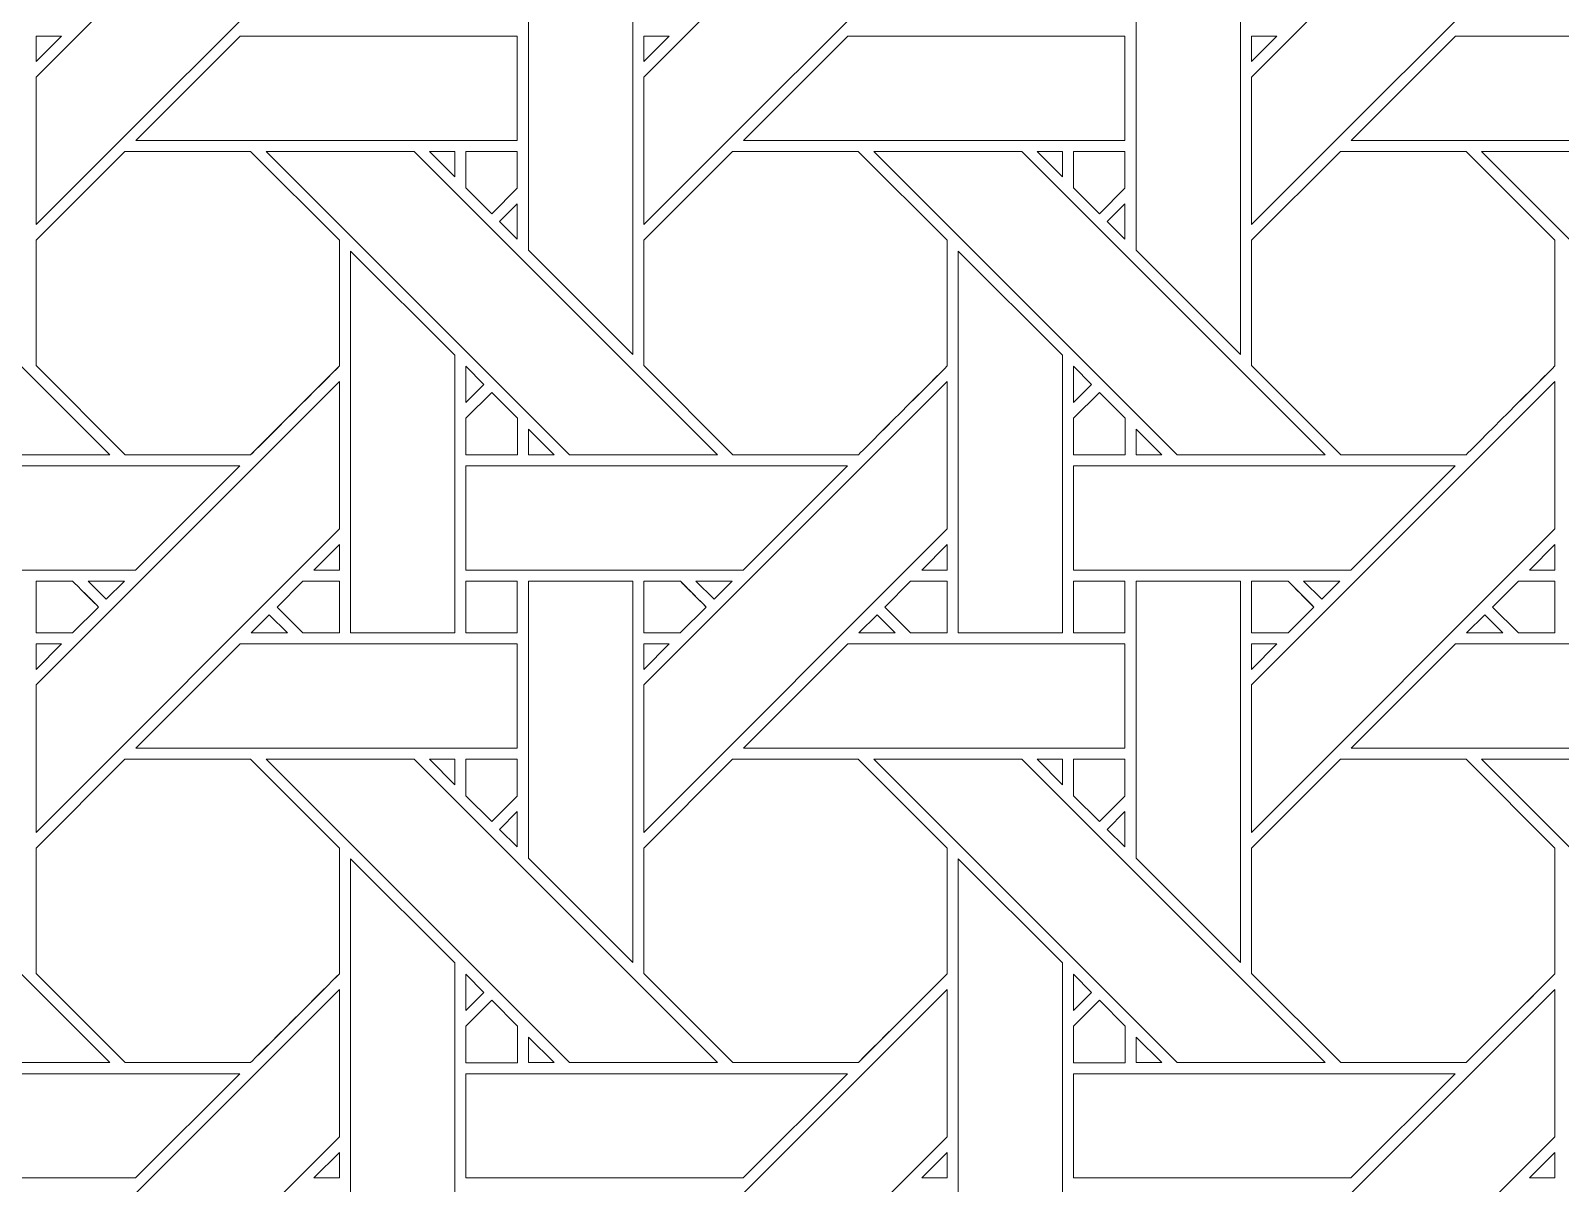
# Model space of a CAD drawing. Header units: inches. Extents: x 3.4 to 21.4, y 0.1 to 18.1.
# Drawn here: x 14.509 to 16.898, y 8.195 to 9.995 of the extents above; entities that cross this region are included whole.
import ezdxf

# ---------------------------------------------------------------- set-up
doc = ezdxf.new("R2010")
doc.units = ezdxf.units.IN
doc.header["$MEASUREMENT"] = 0
doc.layers.add('Design', color=7, linetype='Continuous', lineweight=0)

msp = doc.modelspace()

# ---------------------------------------------------------------- linework, layer by layer
at = {"layer": 'Design'}
for points, knots in [([(12.3829, 18.0948), (7.4123, 18.0948), (3.3829, 14.0653), (3.3829, 9.0948), (3.3829, 4.1242), (7.4123, 0.0948), (12.3829, 0.0948), (17.3534, 0.0948), (21.3829, 4.1242), (21.3829, 9.0948), (21.3829, 14.0653), (17.3534, 18.0948), (12.3829, 18.0948)], [0, 0, 0, 0, 1, 1, 1, 2, 2, 2, 3, 3, 3, 4, 4, 4, 4]), ([(12.3829, 17.2202), (7.8953, 17.2202), (4.2574, 13.5823), (4.2574, 9.0948), (4.2574, 4.6072), (7.8953, 0.9693), (12.3829, 0.9693), (16.8704, 0.9693), (20.5083, 4.6072), (20.5083, 9.0948), (20.5083, 13.5823), (16.8704, 17.2202), (12.3829, 17.2202)], [0, 0, 0, 0, 1, 1, 1, 2, 2, 2, 3, 3, 3, 4, 4, 4, 4]), ([(14.9915, 10.1654), (14.9915, 10.1654), (14.5179, 9.6917), (14.5179, 9.6917), (14.5179, 9.6917), (14.5179, 9.9218), (14.5179, 9.9218), (14.5179, 9.9218), (14.9915, 10.3954), (14.9915, 10.3954), (14.9915, 10.3954), (14.9915, 10.1654), (14.9915, 10.1654)], [0, 0, 0, 0, 1, 1, 1, 2, 2, 2, 3, 3, 3, 4, 4, 4, 4]), ([(15.4666, 9.6917), (15.4666, 9.6917), (15.4666, 9.9218), (15.4666, 9.9218), (15.4666, 9.9218), (15.9403, 10.3954), (15.9403, 10.3954), (15.9403, 10.3954), (15.9403, 10.1654), (15.9403, 10.1654), (15.9403, 10.1654), (15.4666, 9.6917), (15.4666, 9.6917)], [0, 0, 0, 0, 1, 1, 1, 2, 2, 2, 3, 3, 3, 4, 4, 4, 4]), ([(16.889, 10.1654), (16.889, 10.1654), (16.4153, 9.6917), (16.4153, 9.6917), (16.4153, 9.6917), (16.4153, 9.9218), (16.4153, 9.9218), (16.4153, 9.9218), (16.889, 10.3954), (16.889, 10.3954), (16.889, 10.3954), (16.889, 10.1654), (16.889, 10.1654)], [0, 0, 0, 0, 1, 1, 1, 2, 2, 2, 3, 3, 3, 4, 4, 4, 4]), ([(15.2865, 9.6517), (15.2865, 9.6517), (15.2865, 10.0839), (15.2865, 10.0839), (15.2865, 10.0839), (15.4494, 10.0839), (15.4494, 10.0839), (15.4494, 10.0839), (15.4494, 9.4888), (15.4494, 9.4888), (15.4494, 9.4888), (15.2865, 9.6517), (15.2865, 9.6517)], [0, 0, 0, 0, 1, 1, 1, 2, 2, 2, 3, 3, 3, 4, 4, 4, 4]), ([(16.2352, 9.6517), (16.2352, 9.6517), (16.2352, 10.0839), (16.2352, 10.0839), (16.2352, 10.0839), (16.3982, 10.0839), (16.3982, 10.0839), (16.3982, 10.0839), (16.3982, 9.4888), (16.3982, 9.4888), (16.3982, 9.4888), (16.2352, 9.6517), (16.2352, 9.6517)], [0, 0, 0, 0, 1, 1, 1, 2, 2, 2, 3, 3, 3, 4, 4, 4, 4]), ([(14.5577, 9.986), (14.5577, 9.986), (14.5179, 9.9462), (14.5179, 9.9462), (14.5179, 9.9462), (14.5179, 9.986), (14.5179, 9.986), (14.5179, 9.986), (14.5577, 9.986), (14.5577, 9.986)], [0, 0, 0, 0, 1, 1, 1, 2, 2, 2, 3, 3, 3, 3]), ([(15.269, 9.986), (15.269, 9.986), (15.269, 9.8232), (15.269, 9.8232), (15.269, 9.8232), (14.6737, 9.8232), (14.6737, 9.8232), (14.6737, 9.8232), (14.8365, 9.986), (14.8365, 9.986), (14.8365, 9.986), (15.269, 9.986), (15.269, 9.986)], [0, 0, 0, 0, 1, 1, 1, 2, 2, 2, 3, 3, 3, 4, 4, 4, 4]), ([(15.5064, 9.986), (15.5064, 9.986), (15.4666, 9.9462), (15.4666, 9.9462), (15.4666, 9.9462), (15.4666, 9.986), (15.4666, 9.986), (15.4666, 9.986), (15.5064, 9.986), (15.5064, 9.986)], [0, 0, 0, 0, 1, 1, 1, 2, 2, 2, 3, 3, 3, 3]), ([(16.2177, 9.986), (16.2177, 9.986), (16.2177, 9.8232), (16.2177, 9.8232), (16.2177, 9.8232), (15.6224, 9.8232), (15.6224, 9.8232), (15.6224, 9.8232), (15.7853, 9.986), (15.7853, 9.986), (15.7853, 9.986), (16.2177, 9.986), (16.2177, 9.986)], [0, 0, 0, 0, 1, 1, 1, 2, 2, 2, 3, 3, 3, 4, 4, 4, 4]), ([(16.4551, 9.986), (16.4551, 9.986), (16.4153, 9.9462), (16.4153, 9.9462), (16.4153, 9.9462), (16.4153, 9.986), (16.4153, 9.986), (16.4153, 9.986), (16.4551, 9.986), (16.4551, 9.986)], [0, 0, 0, 0, 1, 1, 1, 2, 2, 2, 3, 3, 3, 3]), ([(17.1664, 9.986), (17.1664, 9.986), (17.1664, 9.8232), (17.1664, 9.8232), (17.1664, 9.8232), (16.5711, 9.8232), (16.5711, 9.8232), (16.5711, 9.8232), (16.734, 9.986), (16.734, 9.986), (16.734, 9.986), (17.1664, 9.986), (17.1664, 9.986)], [0, 0, 0, 0, 1, 1, 1, 2, 2, 2, 3, 3, 3, 4, 4, 4, 4]), ([(14.6329, 9.3324), (14.6329, 9.3324), (14.4018, 9.3324), (14.4018, 9.3324), (14.4018, 9.3324), (13.9283, 9.8061), (13.9283, 9.8061), (13.9283, 9.8061), (14.1592, 9.8061), (14.1592, 9.8061), (14.1592, 9.8061), (14.6329, 9.3324), (14.6329, 9.3324)], [0, 0, 0, 0, 1, 1, 1, 2, 2, 2, 3, 3, 3, 4, 4, 4, 4]), ([(14.6566, 9.8061), (14.6566, 9.8061), (14.8528, 9.8061), (14.8528, 9.8061), (14.8528, 9.8061), (14.9915, 9.6673), (14.9915, 9.6673), (14.9915, 9.6673), (14.9915, 9.4711), (14.9915, 9.4711), (14.9737, 9.4532), (14.8618, 9.3414), (14.8528, 9.3324), (14.8528, 9.3324), (14.6571, 9.3324), (14.6571, 9.3324), (14.6571, 9.3324), (14.5179, 9.4717), (14.5179, 9.4717), (14.5179, 9.4717), (14.5179, 9.6673), (14.5179, 9.6673), (14.5179, 9.6673), (14.6566, 9.8061), (14.6566, 9.8061)], [0, 0, 0, 0, 1, 1, 1, 2, 2, 2, 3, 3, 3, 4, 4, 4, 5, 5, 5, 6, 6, 6, 7, 7, 7, 8, 8, 8, 8]), ([(14.9915, 9.6673), (14.9915, 9.6673), (14.9915, 9.4711), (14.9915, 9.4711), (14.9733, 9.4528), (14.8615, 9.3411), (14.8528, 9.3324), (14.8528, 9.3324), (14.6571, 9.3324), (14.6571, 9.3324), (14.6571, 9.3324), (14.5179, 9.4717), (14.5179, 9.4717), (14.5179, 9.4717), (14.5179, 9.6673), (14.5179, 9.6673), (14.5179, 9.6673), (14.6566, 9.8061), (14.6566, 9.8061), (14.6566, 9.8061), (14.8528, 9.8061), (14.8528, 9.8061), (14.8528, 9.8061), (14.9915, 9.6673), (14.9915, 9.6673)], [0, 0, 0, 0, 1, 1, 1, 2, 2, 2, 3, 3, 3, 4, 4, 4, 5, 5, 5, 6, 6, 6, 7, 7, 7, 8, 8, 8, 8]), ([(15.5816, 9.3324), (15.5816, 9.3324), (15.3506, 9.3324), (15.3506, 9.3324), (15.3506, 9.3324), (14.877, 9.8061), (14.877, 9.8061), (14.877, 9.8061), (15.1079, 9.8061), (15.1079, 9.8061), (15.1079, 9.8061), (15.5816, 9.3324), (15.5816, 9.3324)], [0, 0, 0, 0, 1, 1, 1, 2, 2, 2, 3, 3, 3, 4, 4, 4, 4]), ([(15.1321, 9.8061), (15.1321, 9.8061), (15.1715, 9.8061), (15.1715, 9.8061), (15.1715, 9.8061), (15.1715, 9.7662), (15.1715, 9.7662), (15.1715, 9.7662), (15.1321, 9.8061), (15.1321, 9.8061)], [0, 0, 0, 0, 1, 1, 1, 2, 2, 2, 3, 3, 3, 3]), ([(15.269, 9.8061), (15.269, 9.8061), (15.269, 9.7485), (15.269, 9.7485), (15.269, 9.7485), (15.2291, 9.7085), (15.2291, 9.7085), (15.2291, 9.7085), (15.1887, 9.7489), (15.1887, 9.7489), (15.1887, 9.7489), (15.1887, 9.8061), (15.1887, 9.8061), (15.1887, 9.8061), (15.269, 9.8061), (15.269, 9.8061)], [0, 0, 0, 0, 1, 1, 1, 2, 2, 2, 3, 3, 3, 4, 4, 4, 5, 5, 5, 5]), ([(15.2291, 9.7085), (15.2291, 9.7085), (15.1887, 9.7489), (15.1887, 9.7489), (15.1887, 9.7489), (15.1887, 9.8061), (15.1887, 9.8061), (15.1887, 9.8061), (15.269, 9.8061), (15.269, 9.8061), (15.269, 9.8061), (15.269, 9.7485), (15.269, 9.7485), (15.269, 9.7485), (15.2291, 9.7085), (15.2291, 9.7085)], [0, 0, 0, 0, 1, 1, 1, 2, 2, 2, 3, 3, 3, 4, 4, 4, 5, 5, 5, 5]), ([(15.6053, 9.8061), (15.6053, 9.8061), (15.8015, 9.8061), (15.8015, 9.8061), (15.8015, 9.8061), (15.9403, 9.6673), (15.9403, 9.6673), (15.9403, 9.6673), (15.9403, 9.4711), (15.9403, 9.4711), (15.9225, 9.4532), (15.8105, 9.3414), (15.8016, 9.3324), (15.8016, 9.3324), (15.6058, 9.3324), (15.6058, 9.3324), (15.6058, 9.3324), (15.4666, 9.4717), (15.4666, 9.4717), (15.4666, 9.4717), (15.4666, 9.6673), (15.4666, 9.6673), (15.4666, 9.6673), (15.6053, 9.8061), (15.6053, 9.8061)], [0, 0, 0, 0, 1, 1, 1, 2, 2, 2, 3, 3, 3, 4, 4, 4, 5, 5, 5, 6, 6, 6, 7, 7, 7, 8, 8, 8, 8]), ([(15.9403, 9.4711), (15.9227, 9.4534), (15.8107, 9.3416), (15.8016, 9.3324), (15.8016, 9.3324), (15.6058, 9.3324), (15.6058, 9.3324), (15.6058, 9.3324), (15.4666, 9.4717), (15.4666, 9.4717), (15.4666, 9.4717), (15.4666, 9.6673), (15.4666, 9.6673), (15.4666, 9.6673), (15.6053, 9.8061), (15.6053, 9.8061), (15.6053, 9.8061), (15.8015, 9.8061), (15.8015, 9.8061), (15.8015, 9.8061), (15.9403, 9.6673), (15.9403, 9.6673), (15.9403, 9.6673), (15.9403, 9.4711), (15.9403, 9.4711)], [0, 0, 0, 0, 1, 1, 1, 2, 2, 2, 3, 3, 3, 4, 4, 4, 5, 5, 5, 6, 6, 6, 7, 7, 7, 8, 8, 8, 8]), ([(16.5303, 9.3324), (16.5303, 9.3324), (16.2993, 9.3324), (16.2993, 9.3324), (16.2993, 9.3324), (15.8257, 9.8061), (15.8257, 9.8061), (15.8257, 9.8061), (16.0567, 9.8061), (16.0567, 9.8061), (16.0567, 9.8061), (16.5303, 9.3324), (16.5303, 9.3324)], [0, 0, 0, 0, 1, 1, 1, 2, 2, 2, 3, 3, 3, 4, 4, 4, 4]), ([(16.0808, 9.8061), (16.0808, 9.8061), (16.1202, 9.8061), (16.1202, 9.8061), (16.1202, 9.8061), (16.1202, 9.7662), (16.1202, 9.7662), (16.1202, 9.7662), (16.0808, 9.8061), (16.0808, 9.8061)], [0, 0, 0, 0, 1, 1, 1, 2, 2, 2, 3, 3, 3, 3]), ([(16.2177, 9.8061), (16.2177, 9.8061), (16.2177, 9.7485), (16.2177, 9.7485), (16.2177, 9.7485), (16.1778, 9.7085), (16.1778, 9.7085), (16.1778, 9.7085), (16.1375, 9.7489), (16.1375, 9.7489), (16.1375, 9.7489), (16.1375, 9.8061), (16.1375, 9.8061), (16.1375, 9.8061), (16.2177, 9.8061), (16.2177, 9.8061)], [0, 0, 0, 0, 1, 1, 1, 2, 2, 2, 3, 3, 3, 4, 4, 4, 5, 5, 5, 5]), ([(16.1778, 9.7085), (16.1778, 9.7085), (16.1375, 9.7489), (16.1375, 9.7489), (16.1375, 9.7489), (16.1375, 9.8061), (16.1375, 9.8061), (16.1375, 9.8061), (16.2177, 9.8061), (16.2177, 9.8061), (16.2177, 9.8061), (16.2177, 9.7485), (16.2177, 9.7485), (16.2177, 9.7485), (16.1778, 9.7085), (16.1778, 9.7085)], [0, 0, 0, 0, 1, 1, 1, 2, 2, 2, 3, 3, 3, 4, 4, 4, 5, 5, 5, 5]), ([(16.554, 9.8061), (16.554, 9.8061), (16.7502, 9.8061), (16.7502, 9.8061), (16.7502, 9.8061), (16.889, 9.6673), (16.889, 9.6673), (16.889, 9.6673), (16.889, 9.4711), (16.889, 9.4711), (16.8712, 9.4532), (16.7593, 9.3414), (16.7503, 9.3324), (16.7503, 9.3324), (16.5546, 9.3324), (16.5546, 9.3324), (16.5546, 9.3324), (16.4153, 9.4717), (16.4153, 9.4717), (16.4153, 9.4717), (16.4153, 9.6673), (16.4153, 9.6673), (16.4153, 9.6673), (16.554, 9.8061), (16.554, 9.8061)], [0, 0, 0, 0, 1, 1, 1, 2, 2, 2, 3, 3, 3, 4, 4, 4, 5, 5, 5, 6, 6, 6, 7, 7, 7, 8, 8, 8, 8]), ([(16.889, 9.4711), (16.8714, 9.4533), (16.7594, 9.3416), (16.7503, 9.3324), (16.7503, 9.3324), (16.5546, 9.3324), (16.5546, 9.3324), (16.5546, 9.3324), (16.4153, 9.4717), (16.4153, 9.4717), (16.4153, 9.4717), (16.4153, 9.6673), (16.4153, 9.6673), (16.4153, 9.6673), (16.554, 9.8061), (16.554, 9.8061), (16.554, 9.8061), (16.7502, 9.8061), (16.7502, 9.8061), (16.7502, 9.8061), (16.889, 9.6673), (16.889, 9.6673), (16.889, 9.6673), (16.889, 9.4711), (16.889, 9.4711)], [0, 0, 0, 0, 1, 1, 1, 2, 2, 2, 3, 3, 3, 4, 4, 4, 5, 5, 5, 6, 6, 6, 7, 7, 7, 8, 8, 8, 8]), ([(17.248, 9.3324), (17.248, 9.3324), (16.7745, 9.8061), (16.7745, 9.8061), (16.7745, 9.8061), (17.0054, 9.8061), (17.0054, 9.8061), (17.0054, 9.8061), (17.479, 9.3324), (17.479, 9.3324), (17.479, 9.3324), (17.248, 9.3324), (17.248, 9.3324)], [0, 0, 0, 0, 1, 1, 1, 2, 2, 2, 3, 3, 3, 4, 4, 4, 4]), ([(15.269, 9.7242), (15.269, 9.7242), (15.269, 9.6691), (15.269, 9.6691), (15.269, 9.6691), (15.2412, 9.6964), (15.2412, 9.6964), (15.2412, 9.6964), (15.269, 9.7242), (15.269, 9.7242)], [0, 0, 0, 0, 1, 1, 1, 2, 2, 2, 3, 3, 3, 3]), ([(16.2177, 9.7242), (16.2177, 9.7242), (16.2177, 9.6691), (16.2177, 9.6691), (16.2177, 9.6691), (16.1899, 9.6964), (16.1899, 9.6964), (16.1899, 9.6964), (16.2177, 9.7242), (16.2177, 9.7242)], [0, 0, 0, 0, 1, 1, 1, 2, 2, 2, 3, 3, 3, 3]), ([(15.0087, 9.0544), (15.0087, 9.0544), (15.0087, 9.6503), (15.0087, 9.6503), (15.0087, 9.6503), (15.1714, 9.4881), (15.1714, 9.4881), (15.1714, 9.4881), (15.1714, 9.0544), (15.1714, 9.0544), (15.1714, 9.0544), (15.0087, 9.0544), (15.0087, 9.0544)], [0, 0, 0, 0, 1, 1, 1, 2, 2, 2, 3, 3, 3, 4, 4, 4, 4]), ([(15.9574, 9.0544), (15.9574, 9.0544), (15.9574, 9.6503), (15.9574, 9.6503), (15.9574, 9.6503), (16.1201, 9.4881), (16.1201, 9.4881), (16.1201, 9.4881), (16.1201, 9.0544), (16.1201, 9.0544), (16.1201, 9.0544), (15.9574, 9.0544), (15.9574, 9.0544)], [0, 0, 0, 0, 1, 1, 1, 2, 2, 2, 3, 3, 3, 4, 4, 4, 4]), ([(15.1887, 9.4138), (15.1887, 9.4138), (15.1887, 9.4706), (15.1887, 9.4706), (15.1887, 9.4706), (15.2169, 9.442), (15.2169, 9.442), (15.2169, 9.442), (15.1887, 9.4138), (15.1887, 9.4138)], [0, 0, 0, 0, 1, 1, 1, 2, 2, 2, 3, 3, 3, 3]), ([(16.1374, 9.4138), (16.1374, 9.4138), (16.1374, 9.4706), (16.1374, 9.4706), (16.1374, 9.4706), (16.1656, 9.442), (16.1656, 9.442), (16.1656, 9.442), (16.1374, 9.4138), (16.1374, 9.4138)], [0, 0, 0, 0, 1, 1, 1, 2, 2, 2, 3, 3, 3, 3]), ([(14.9915, 9.2166), (14.9915, 9.2166), (14.5179, 8.743), (14.5179, 8.743), (14.5179, 8.743), (14.5179, 8.9731), (14.5179, 8.9731), (14.5179, 8.9731), (14.9915, 9.4467), (14.9915, 9.4467), (14.9915, 9.4467), (14.9915, 9.2166), (14.9915, 9.2166)], [0, 0, 0, 0, 1, 1, 1, 2, 2, 2, 3, 3, 3, 4, 4, 4, 4]), ([(15.4666, 8.9731), (15.4666, 8.9731), (15.9403, 9.4467), (15.9403, 9.4467), (15.9403, 9.4467), (15.9403, 9.2166), (15.9403, 9.2166), (15.9403, 9.2166), (15.4666, 8.743), (15.4666, 8.743), (15.4666, 8.743), (15.4666, 8.9731), (15.4666, 8.9731)], [0, 0, 0, 0, 1, 1, 1, 2, 2, 2, 3, 3, 3, 4, 4, 4, 4]), ([(16.4153, 8.9731), (16.4153, 8.9731), (16.889, 9.4467), (16.889, 9.4467), (16.889, 9.4467), (16.889, 9.2166), (16.889, 9.2166), (16.889, 9.2166), (16.4153, 8.743), (16.4153, 8.743), (16.4153, 8.743), (16.4153, 8.9731), (16.4153, 8.9731)], [0, 0, 0, 0, 1, 1, 1, 2, 2, 2, 3, 3, 3, 4, 4, 4, 4]), ([(15.1887, 9.3322), (15.1887, 9.3322), (15.1887, 9.3895), (15.1887, 9.3895), (15.1887, 9.3895), (15.2291, 9.4298), (15.2291, 9.4298), (15.2291, 9.4298), (15.2694, 9.3895), (15.2694, 9.3895), (15.2694, 9.3895), (15.2694, 9.3322), (15.2694, 9.3322), (15.2694, 9.3322), (15.1887, 9.3322), (15.1887, 9.3322)], [0, 0, 0, 0, 1, 1, 1, 2, 2, 2, 3, 3, 3, 4, 4, 4, 5, 5, 5, 5]), ([(15.2291, 9.4298), (15.2291, 9.4298), (15.2694, 9.3895), (15.2694, 9.3895), (15.2694, 9.3895), (15.2694, 9.3322), (15.2694, 9.3322), (15.2694, 9.3322), (15.1887, 9.3322), (15.1887, 9.3322), (15.1887, 9.3322), (15.1887, 9.3895), (15.1887, 9.3895), (15.1887, 9.3895), (15.2291, 9.4298), (15.2291, 9.4298)], [0, 0, 0, 0, 1, 1, 1, 2, 2, 2, 3, 3, 3, 4, 4, 4, 5, 5, 5, 5]), ([(16.1375, 9.3322), (16.1375, 9.3322), (16.1375, 9.3895), (16.1375, 9.3895), (16.1375, 9.3895), (16.1778, 9.4298), (16.1778, 9.4298), (16.1778, 9.4298), (16.2181, 9.3895), (16.2181, 9.3895), (16.2181, 9.3895), (16.2181, 9.3322), (16.2181, 9.3322), (16.2181, 9.3322), (16.1375, 9.3322), (16.1375, 9.3322)], [0, 0, 0, 0, 1, 1, 1, 2, 2, 2, 3, 3, 3, 4, 4, 4, 5, 5, 5, 5]), ([(16.1778, 9.4298), (16.1778, 9.4298), (16.2181, 9.3895), (16.2181, 9.3895), (16.2181, 9.3895), (16.2181, 9.3322), (16.2181, 9.3322), (16.2181, 9.3322), (16.1375, 9.3322), (16.1375, 9.3322), (16.1375, 9.3322), (16.1375, 9.3895), (16.1375, 9.3895), (16.1375, 9.3895), (16.1778, 9.4298), (16.1778, 9.4298)], [0, 0, 0, 0, 1, 1, 1, 2, 2, 2, 3, 3, 3, 4, 4, 4, 5, 5, 5, 5]), ([(15.2866, 9.3324), (15.2866, 9.3324), (15.2866, 9.3722), (15.2866, 9.3722), (15.2866, 9.3722), (15.3264, 9.3324), (15.3264, 9.3324), (15.3264, 9.3324), (15.2866, 9.3324), (15.2866, 9.3324)], [0, 0, 0, 0, 1, 1, 1, 2, 2, 2, 3, 3, 3, 3]), ([(16.2354, 9.3324), (16.2354, 9.3324), (16.2354, 9.3722), (16.2354, 9.3722), (16.2354, 9.3722), (16.2751, 9.3324), (16.2751, 9.3324), (16.2751, 9.3324), (16.2354, 9.3324), (16.2354, 9.3324)], [0, 0, 0, 0, 1, 1, 1, 2, 2, 2, 3, 3, 3, 3]), ([(14.8357, 9.3152), (14.8357, 9.3152), (14.673, 9.1525), (14.673, 9.1525), (14.673, 9.1525), (14.24, 9.1525), (14.24, 9.1525), (14.24, 9.1525), (14.24, 9.3152), (14.24, 9.3152), (14.24, 9.3152), (14.8357, 9.3152), (14.8357, 9.3152)], [0, 0, 0, 0, 1, 1, 1, 2, 2, 2, 3, 3, 3, 4, 4, 4, 4]), ([(15.1887, 9.1525), (15.1887, 9.1525), (15.1887, 9.3152), (15.1887, 9.3152), (15.1887, 9.3152), (15.7844, 9.3152), (15.7844, 9.3152), (15.7844, 9.3152), (15.6217, 9.1525), (15.6217, 9.1525), (15.6217, 9.1525), (15.1887, 9.1525), (15.1887, 9.1525)], [0, 0, 0, 0, 1, 1, 1, 2, 2, 2, 3, 3, 3, 4, 4, 4, 4]), ([(16.1375, 9.1525), (16.1375, 9.1525), (16.1375, 9.3152), (16.1375, 9.3152), (16.1375, 9.3152), (16.7332, 9.3152), (16.7332, 9.3152), (16.7332, 9.3152), (16.5704, 9.1525), (16.5704, 9.1525), (16.5704, 9.1525), (16.1375, 9.1525), (16.1375, 9.1525)], [0, 0, 0, 0, 1, 1, 1, 2, 2, 2, 3, 3, 3, 4, 4, 4, 4]), ([(14.9517, 9.1525), (14.9517, 9.1525), (14.9915, 9.1923), (14.9915, 9.1923), (14.9915, 9.1923), (14.9915, 9.1525), (14.9915, 9.1525), (14.9915, 9.1525), (14.9517, 9.1525), (14.9517, 9.1525)], [0, 0, 0, 0, 1, 1, 1, 2, 2, 2, 3, 3, 3, 3]), ([(15.9403, 9.1923), (15.9403, 9.1923), (15.9403, 9.1525), (15.9403, 9.1525), (15.9403, 9.1525), (15.9005, 9.1525), (15.9005, 9.1525), (15.9005, 9.1525), (15.9403, 9.1923), (15.9403, 9.1923)], [0, 0, 0, 0, 1, 1, 1, 2, 2, 2, 3, 3, 3, 3]), ([(16.889, 9.1923), (16.889, 9.1923), (16.889, 9.1525), (16.889, 9.1525), (16.889, 9.1525), (16.8492, 9.1525), (16.8492, 9.1525), (16.8492, 9.1525), (16.889, 9.1923), (16.889, 9.1923)], [0, 0, 0, 0, 1, 1, 1, 2, 2, 2, 3, 3, 3, 3]), ([(14.5749, 9.1352), (14.5801, 9.1301), (14.6108, 9.0993), (14.6153, 9.0948), (14.6153, 9.0948), (14.5748, 9.0544), (14.5748, 9.0544), (14.5748, 9.0544), (14.5179, 9.0544), (14.5179, 9.0544), (14.5179, 9.0544), (14.5179, 9.1352), (14.5179, 9.1352), (14.5179, 9.1352), (14.5749, 9.1352), (14.5749, 9.1352)], [0, 0, 0, 0, 1, 1, 1, 2, 2, 2, 3, 3, 3, 4, 4, 4, 5, 5, 5, 5]), ([(14.6153, 9.0948), (14.6153, 9.0948), (14.5748, 9.0544), (14.5748, 9.0544), (14.5748, 9.0544), (14.5179, 9.0544), (14.5179, 9.0544), (14.5179, 9.0544), (14.5179, 9.1352), (14.5179, 9.1352), (14.5179, 9.1352), (14.5749, 9.1352), (14.5749, 9.1352), (14.5803, 9.1298), (14.6111, 9.099), (14.6153, 9.0948)], [0, 0, 0, 0, 1, 1, 1, 2, 2, 2, 3, 3, 3, 4, 4, 4, 5, 5, 5, 5]), ([(14.5993, 9.1352), (14.5993, 9.1352), (14.6558, 9.1352), (14.6558, 9.1352), (14.6558, 9.1352), (14.6275, 9.107), (14.6275, 9.107), (14.6275, 9.107), (14.5993, 9.1352), (14.5993, 9.1352)], [0, 0, 0, 0, 1, 1, 1, 2, 2, 2, 3, 3, 3, 3]), ([(14.9344, 9.0544), (14.9344, 9.0544), (14.8941, 9.0948), (14.8941, 9.0948), (14.8941, 9.0948), (14.9345, 9.1352), (14.9345, 9.1352), (14.9345, 9.1352), (14.9915, 9.1352), (14.9915, 9.1352), (14.9915, 9.1352), (14.9915, 9.0544), (14.9915, 9.0544), (14.9915, 9.0544), (14.9344, 9.0544), (14.9344, 9.0544)], [0, 0, 0, 0, 1, 1, 1, 2, 2, 2, 3, 3, 3, 4, 4, 4, 5, 5, 5, 5]), ([(14.8941, 9.0948), (14.8941, 9.0948), (14.9345, 9.1352), (14.9345, 9.1352), (14.9345, 9.1352), (14.9915, 9.1352), (14.9915, 9.1352), (14.9915, 9.1352), (14.9915, 9.0544), (14.9915, 9.0544), (14.9915, 9.0544), (14.9344, 9.0544), (14.9344, 9.0544), (14.9344, 9.0544), (14.8941, 9.0948), (14.8941, 9.0948)], [0, 0, 0, 0, 1, 1, 1, 2, 2, 2, 3, 3, 3, 4, 4, 4, 5, 5, 5, 5]), ([(15.1887, 9.1352), (15.1887, 9.1352), (15.269, 9.1352), (15.269, 9.1352), (15.269, 9.1352), (15.269, 9.0544), (15.269, 9.0544), (15.269, 9.0544), (15.1887, 9.0544), (15.1887, 9.0544), (15.1887, 9.0544), (15.1887, 9.1352), (15.1887, 9.1352)], [0, 0, 0, 0, 1, 1, 1, 2, 2, 2, 3, 3, 3, 4, 4, 4, 4]), ([(15.1887, 9.0544), (15.1887, 9.0544), (15.1887, 9.1352), (15.1887, 9.1352), (15.1887, 9.1352), (15.269, 9.1352), (15.269, 9.1352), (15.269, 9.1352), (15.269, 9.0544), (15.269, 9.0544), (15.269, 9.0544), (15.1887, 9.0544), (15.1887, 9.0544)], [0, 0, 0, 0, 1, 1, 1, 2, 2, 2, 3, 3, 3, 4, 4, 4, 4]), ([(15.4494, 9.1352), (15.4494, 9.1352), (15.4494, 8.5401), (15.4494, 8.5401), (15.4494, 8.5401), (15.2865, 8.703), (15.2865, 8.703), (15.2865, 8.703), (15.2865, 9.1352), (15.2865, 9.1352), (15.2865, 9.1352), (15.4494, 9.1352), (15.4494, 9.1352)], [0, 0, 0, 0, 1, 1, 1, 2, 2, 2, 3, 3, 3, 4, 4, 4, 4]), ([(15.5237, 9.1352), (15.5288, 9.1301), (15.5596, 9.0993), (15.564, 9.0948), (15.564, 9.0948), (15.5236, 9.0544), (15.5236, 9.0544), (15.5236, 9.0544), (15.4666, 9.0544), (15.4666, 9.0544), (15.4666, 9.0544), (15.4666, 9.1352), (15.4666, 9.1352), (15.4666, 9.1352), (15.5237, 9.1352), (15.5237, 9.1352)], [0, 0, 0, 0, 1, 1, 1, 2, 2, 2, 3, 3, 3, 4, 4, 4, 5, 5, 5, 5]), ([(15.4666, 9.0544), (15.4666, 9.0544), (15.4666, 9.1352), (15.4666, 9.1352), (15.4666, 9.1352), (15.5237, 9.1352), (15.5237, 9.1352), (15.5294, 9.1295), (15.564, 9.0948), (15.564, 9.0948), (15.564, 9.0948), (15.5236, 9.0544), (15.5236, 9.0544), (15.5236, 9.0544), (15.4666, 9.0544), (15.4666, 9.0544)], [0, 0, 0, 0, 1, 1, 1, 2, 2, 2, 3, 3, 3, 4, 4, 4, 5, 5, 5, 5]), ([(15.548, 9.1352), (15.548, 9.1352), (15.6045, 9.1352), (15.6045, 9.1352), (15.6045, 9.1352), (15.5762, 9.107), (15.5762, 9.107), (15.5762, 9.107), (15.548, 9.1352), (15.548, 9.1352)], [0, 0, 0, 0, 1, 1, 1, 2, 2, 2, 3, 3, 3, 3]), ([(15.8832, 9.0544), (15.8832, 9.0544), (15.8428, 9.0948), (15.8428, 9.0948), (15.8428, 9.0948), (15.8832, 9.1352), (15.8832, 9.1352), (15.8832, 9.1352), (15.9403, 9.1352), (15.9403, 9.1352), (15.9403, 9.1352), (15.9403, 9.0544), (15.9403, 9.0544), (15.9403, 9.0544), (15.8832, 9.0544), (15.8832, 9.0544)], [0, 0, 0, 0, 1, 1, 1, 2, 2, 2, 3, 3, 3, 4, 4, 4, 5, 5, 5, 5]), ([(15.8428, 9.0948), (15.8428, 9.0948), (15.8832, 9.1352), (15.8832, 9.1352), (15.8832, 9.1352), (15.9403, 9.1352), (15.9403, 9.1352), (15.9403, 9.1352), (15.9403, 9.0544), (15.9403, 9.0544), (15.9403, 9.0544), (15.8832, 9.0544), (15.8832, 9.0544), (15.8832, 9.0544), (15.8428, 9.0948), (15.8428, 9.0948)], [0, 0, 0, 0, 1, 1, 1, 2, 2, 2, 3, 3, 3, 4, 4, 4, 5, 5, 5, 5]), ([(16.1375, 9.1352), (16.1375, 9.1352), (16.2177, 9.1352), (16.2177, 9.1352), (16.2177, 9.1352), (16.2177, 9.0544), (16.2177, 9.0544), (16.2177, 9.0544), (16.1375, 9.0544), (16.1375, 9.0544), (16.1375, 9.0544), (16.1375, 9.1352), (16.1375, 9.1352)], [0, 0, 0, 0, 1, 1, 1, 2, 2, 2, 3, 3, 3, 4, 4, 4, 4]), ([(16.1375, 9.0544), (16.1375, 9.0544), (16.1375, 9.1352), (16.1375, 9.1352), (16.1375, 9.1352), (16.2177, 9.1352), (16.2177, 9.1352), (16.2177, 9.1352), (16.2177, 9.0544), (16.2177, 9.0544), (16.2177, 9.0544), (16.1375, 9.0544), (16.1375, 9.0544)], [0, 0, 0, 0, 1, 1, 1, 2, 2, 2, 3, 3, 3, 4, 4, 4, 4]), ([(16.3982, 9.1352), (16.3982, 9.1352), (16.3982, 8.5401), (16.3982, 8.5401), (16.3982, 8.5401), (16.2352, 8.703), (16.2352, 8.703), (16.2352, 8.703), (16.2352, 9.1352), (16.2352, 9.1352), (16.2352, 9.1352), (16.3982, 9.1352), (16.3982, 9.1352)], [0, 0, 0, 0, 1, 1, 1, 2, 2, 2, 3, 3, 3, 4, 4, 4, 4]), ([(16.4724, 9.1352), (16.4775, 9.1301), (16.5083, 9.0993), (16.5127, 9.0948), (16.5127, 9.0948), (16.4723, 9.0544), (16.4723, 9.0544), (16.4723, 9.0544), (16.4153, 9.0544), (16.4153, 9.0544), (16.4153, 9.0544), (16.4153, 9.1352), (16.4153, 9.1352), (16.4153, 9.1352), (16.4724, 9.1352), (16.4724, 9.1352)], [0, 0, 0, 0, 1, 1, 1, 2, 2, 2, 3, 3, 3, 4, 4, 4, 5, 5, 5, 5]), ([(16.4153, 9.0544), (16.4153, 9.0544), (16.4153, 9.1352), (16.4153, 9.1352), (16.4153, 9.1352), (16.4724, 9.1352), (16.4724, 9.1352), (16.4781, 9.1295), (16.489, 9.1186), (16.4988, 9.1088), (16.4988, 9.1088), (16.5127, 9.0948), (16.5127, 9.0948), (16.5127, 9.0948), (16.4723, 9.0544), (16.4723, 9.0544), (16.4723, 9.0544), (16.4153, 9.0544), (16.4153, 9.0544)], [0, 0, 0, 0, 1, 1, 1, 2, 2, 2, 3, 3, 3, 4, 4, 4, 5, 5, 5, 6, 6, 6, 6]), ([(16.4967, 9.1352), (16.4967, 9.1352), (16.5532, 9.1352), (16.5532, 9.1352), (16.5532, 9.1352), (16.5249, 9.107), (16.5249, 9.107), (16.5249, 9.107), (16.4967, 9.1352), (16.4967, 9.1352)], [0, 0, 0, 0, 1, 1, 1, 2, 2, 2, 3, 3, 3, 3]), ([(16.8319, 9.0544), (16.8319, 9.0544), (16.7915, 9.0948), (16.7915, 9.0948), (16.7915, 9.0948), (16.832, 9.1352), (16.832, 9.1352), (16.832, 9.1352), (16.889, 9.1352), (16.889, 9.1352), (16.889, 9.1352), (16.889, 9.0544), (16.889, 9.0544), (16.889, 9.0544), (16.8319, 9.0544), (16.8319, 9.0544)], [0, 0, 0, 0, 1, 1, 1, 2, 2, 2, 3, 3, 3, 4, 4, 4, 5, 5, 5, 5]), ([(16.7915, 9.0948), (16.7915, 9.0948), (16.832, 9.1352), (16.832, 9.1352), (16.832, 9.1352), (16.889, 9.1352), (16.889, 9.1352), (16.889, 9.1352), (16.889, 9.0544), (16.889, 9.0544), (16.889, 9.0544), (16.8319, 9.0544), (16.8319, 9.0544), (16.8319, 9.0544), (16.7915, 9.0948), (16.7915, 9.0948)], [0, 0, 0, 0, 1, 1, 1, 2, 2, 2, 3, 3, 3, 4, 4, 4, 5, 5, 5, 5]), ([(14.9102, 9.0544), (14.9102, 9.0544), (14.8537, 9.0544), (14.8537, 9.0544), (14.8537, 9.0544), (14.8819, 9.0827), (14.8819, 9.0827), (14.8819, 9.0827), (14.9102, 9.0544), (14.9102, 9.0544)], [0, 0, 0, 0, 1, 1, 1, 2, 2, 2, 3, 3, 3, 3]), ([(15.8307, 9.0827), (15.8307, 9.0827), (15.8589, 9.0544), (15.8589, 9.0544), (15.8589, 9.0544), (15.8024, 9.0544), (15.8024, 9.0544), (15.8024, 9.0544), (15.8307, 9.0827), (15.8307, 9.0827)], [0, 0, 0, 0, 1, 1, 1, 2, 2, 2, 3, 3, 3, 3]), ([(16.7794, 9.0827), (16.7794, 9.0827), (16.8076, 9.0544), (16.8076, 9.0544), (16.8076, 9.0544), (16.7511, 9.0544), (16.7511, 9.0544), (16.7511, 9.0544), (16.7794, 9.0827), (16.7794, 9.0827)], [0, 0, 0, 0, 1, 1, 1, 2, 2, 2, 3, 3, 3, 3]), ([(14.5577, 9.0373), (14.5577, 9.0373), (14.5179, 8.9974), (14.5179, 8.9974), (14.5179, 8.9974), (14.5179, 9.0373), (14.5179, 9.0373), (14.5179, 9.0373), (14.5577, 9.0373), (14.5577, 9.0373)], [0, 0, 0, 0, 1, 1, 1, 2, 2, 2, 3, 3, 3, 3]), ([(14.6737, 8.8745), (14.6737, 8.8745), (14.8365, 9.0373), (14.8365, 9.0373), (14.8365, 9.0373), (15.269, 9.0373), (15.269, 9.0373), (15.269, 9.0373), (15.269, 8.8745), (15.269, 8.8745), (15.269, 8.8745), (14.6737, 8.8745), (14.6737, 8.8745)], [0, 0, 0, 0, 1, 1, 1, 2, 2, 2, 3, 3, 3, 4, 4, 4, 4]), ([(15.5064, 9.0373), (15.5064, 9.0373), (15.4666, 8.9975), (15.4666, 8.9975), (15.4666, 8.9975), (15.4666, 9.0373), (15.4666, 9.0373), (15.4666, 9.0373), (15.5064, 9.0373), (15.5064, 9.0373)], [0, 0, 0, 0, 1, 1, 1, 2, 2, 2, 3, 3, 3, 3]), ([(15.6224, 8.8745), (15.6224, 8.8745), (15.7853, 9.0373), (15.7853, 9.0373), (15.7853, 9.0373), (16.2177, 9.0373), (16.2177, 9.0373), (16.2177, 9.0373), (16.2177, 8.8745), (16.2177, 8.8745), (16.2177, 8.8745), (15.6224, 8.8745), (15.6224, 8.8745)], [0, 0, 0, 0, 1, 1, 1, 2, 2, 2, 3, 3, 3, 4, 4, 4, 4]), ([(16.4551, 9.0373), (16.4551, 9.0373), (16.4153, 8.9975), (16.4153, 8.9975), (16.4153, 8.9975), (16.4153, 9.0373), (16.4153, 9.0373), (16.4153, 9.0373), (16.4551, 9.0373), (16.4551, 9.0373)], [0, 0, 0, 0, 1, 1, 1, 2, 2, 2, 3, 3, 3, 3]), ([(16.5711, 8.8745), (16.5711, 8.8745), (16.734, 9.0373), (16.734, 9.0373), (16.734, 9.0373), (17.1664, 9.0373), (17.1664, 9.0373), (17.1664, 9.0373), (17.1664, 8.8745), (17.1664, 8.8745), (17.1664, 8.8745), (16.5711, 8.8745), (16.5711, 8.8745)], [0, 0, 0, 0, 1, 1, 1, 2, 2, 2, 3, 3, 3, 4, 4, 4, 4]), ([(14.4018, 8.3837), (14.4018, 8.3837), (13.9283, 8.8573), (13.9283, 8.8573), (13.9283, 8.8573), (14.1592, 8.8573), (14.1592, 8.8573), (14.1592, 8.8573), (14.6329, 8.3837), (14.6329, 8.3837), (14.6329, 8.3837), (14.4018, 8.3837), (14.4018, 8.3837)], [0, 0, 0, 0, 1, 1, 1, 2, 2, 2, 3, 3, 3, 4, 4, 4, 4]), ([(14.6566, 8.8573), (14.6566, 8.8573), (14.8528, 8.8573), (14.8528, 8.8573), (14.8528, 8.8573), (14.9915, 8.7186), (14.9915, 8.7186), (14.9915, 8.7186), (14.9915, 8.5224), (14.9915, 8.5224), (14.9737, 8.5045), (14.8618, 8.3927), (14.8528, 8.3837), (14.8528, 8.3837), (14.6571, 8.3837), (14.6571, 8.3837), (14.6571, 8.3837), (14.5179, 8.5229), (14.5179, 8.5229), (14.5179, 8.5229), (14.5179, 8.7186), (14.5179, 8.7186), (14.5179, 8.7186), (14.6566, 8.8573), (14.6566, 8.8573)], [0, 0, 0, 0, 1, 1, 1, 2, 2, 2, 3, 3, 3, 4, 4, 4, 5, 5, 5, 6, 6, 6, 7, 7, 7, 8, 8, 8, 8]), ([(14.9915, 8.5224), (14.9735, 8.5042), (14.8616, 8.3925), (14.8528, 8.3837), (14.8528, 8.3837), (14.6571, 8.3837), (14.6571, 8.3837), (14.6571, 8.3837), (14.5179, 8.5229), (14.5179, 8.5229), (14.5179, 8.5229), (14.5179, 8.7186), (14.5179, 8.7186), (14.5179, 8.7186), (14.6566, 8.8573), (14.6566, 8.8573), (14.6566, 8.8573), (14.8528, 8.8573), (14.8528, 8.8573), (14.8528, 8.8573), (14.9915, 8.7186), (14.9915, 8.7186), (14.9915, 8.7186), (14.9915, 8.5224), (14.9915, 8.5224)], [0, 0, 0, 0, 1, 1, 1, 2, 2, 2, 3, 3, 3, 4, 4, 4, 5, 5, 5, 6, 6, 6, 7, 7, 7, 8, 8, 8, 8]), ([(15.3505, 8.3837), (15.3505, 8.3837), (14.877, 8.8573), (14.877, 8.8573), (14.877, 8.8573), (15.1079, 8.8573), (15.1079, 8.8573), (15.1079, 8.8573), (15.5816, 8.3837), (15.5816, 8.3837), (15.5816, 8.3837), (15.3505, 8.3837), (15.3505, 8.3837)], [0, 0, 0, 0, 1, 1, 1, 2, 2, 2, 3, 3, 3, 4, 4, 4, 4]), ([(15.1715, 8.8573), (15.1715, 8.8573), (15.1715, 8.8175), (15.1715, 8.8175), (15.1715, 8.8175), (15.1321, 8.8573), (15.1321, 8.8573), (15.1321, 8.8573), (15.1715, 8.8573), (15.1715, 8.8573)], [0, 0, 0, 0, 1, 1, 1, 2, 2, 2, 3, 3, 3, 3]), ([(15.269, 8.8573), (15.269, 8.8573), (15.269, 8.7997), (15.269, 8.7997), (15.269, 8.7997), (15.2291, 8.7598), (15.2291, 8.7598), (15.2291, 8.7598), (15.1887, 8.8001), (15.1887, 8.8001), (15.1887, 8.8001), (15.1887, 8.8573), (15.1887, 8.8573), (15.1887, 8.8573), (15.269, 8.8573), (15.269, 8.8573)], [0, 0, 0, 0, 1, 1, 1, 2, 2, 2, 3, 3, 3, 4, 4, 4, 5, 5, 5, 5]), ([(15.2291, 8.7598), (15.2291, 8.7598), (15.1887, 8.8001), (15.1887, 8.8001), (15.1887, 8.8001), (15.1887, 8.8573), (15.1887, 8.8573), (15.1887, 8.8573), (15.269, 8.8573), (15.269, 8.8573), (15.269, 8.8573), (15.269, 8.7997), (15.269, 8.7997), (15.269, 8.7997), (15.2291, 8.7598), (15.2291, 8.7598)], [0, 0, 0, 0, 1, 1, 1, 2, 2, 2, 3, 3, 3, 4, 4, 4, 5, 5, 5, 5]), ([(15.6053, 8.8573), (15.6053, 8.8573), (15.8015, 8.8573), (15.8015, 8.8573), (15.8015, 8.8573), (15.9403, 8.7186), (15.9403, 8.7186), (15.9403, 8.7186), (15.9403, 8.5224), (15.9403, 8.5224), (15.9225, 8.5044), (15.8105, 8.3927), (15.8016, 8.3837), (15.8016, 8.3837), (15.6058, 8.3837), (15.6058, 8.3837), (15.6058, 8.3837), (15.4666, 8.5229), (15.4666, 8.5229), (15.4666, 8.5229), (15.4666, 8.7186), (15.4666, 8.7186), (15.4666, 8.7186), (15.6053, 8.8573), (15.6053, 8.8573)], [0, 0, 0, 0, 1, 1, 1, 2, 2, 2, 3, 3, 3, 4, 4, 4, 5, 5, 5, 6, 6, 6, 7, 7, 7, 8, 8, 8, 8]), ([(15.9403, 8.5224), (15.9221, 8.5041), (15.8102, 8.3924), (15.8016, 8.3837), (15.8016, 8.3837), (15.6058, 8.3837), (15.6058, 8.3837), (15.6058, 8.3837), (15.4666, 8.5229), (15.4666, 8.5229), (15.4666, 8.5229), (15.4666, 8.7186), (15.4666, 8.7186), (15.4666, 8.7186), (15.6053, 8.8573), (15.6053, 8.8573), (15.6053, 8.8573), (15.8015, 8.8573), (15.8015, 8.8573), (15.8015, 8.8573), (15.9403, 8.7186), (15.9403, 8.7186), (15.9403, 8.7186), (15.9403, 8.5224), (15.9403, 8.5224)], [0, 0, 0, 0, 1, 1, 1, 2, 2, 2, 3, 3, 3, 4, 4, 4, 5, 5, 5, 6, 6, 6, 7, 7, 7, 8, 8, 8, 8]), ([(16.2993, 8.3837), (16.2993, 8.3837), (15.8257, 8.8573), (15.8257, 8.8573), (15.8257, 8.8573), (16.0567, 8.8573), (16.0567, 8.8573), (16.0567, 8.8573), (16.5303, 8.3837), (16.5303, 8.3837), (16.5303, 8.3837), (16.2993, 8.3837), (16.2993, 8.3837)], [0, 0, 0, 0, 1, 1, 1, 2, 2, 2, 3, 3, 3, 4, 4, 4, 4]), ([(16.1202, 8.8573), (16.1202, 8.8573), (16.1202, 8.8175), (16.1202, 8.8175), (16.1202, 8.8175), (16.0808, 8.8573), (16.0808, 8.8573), (16.0808, 8.8573), (16.1202, 8.8573), (16.1202, 8.8573)], [0, 0, 0, 0, 1, 1, 1, 2, 2, 2, 3, 3, 3, 3]), ([(16.2177, 8.8573), (16.2177, 8.8573), (16.2177, 8.7997), (16.2177, 8.7997), (16.2177, 8.7997), (16.1778, 8.7598), (16.1778, 8.7598), (16.1778, 8.7598), (16.1375, 8.8001), (16.1375, 8.8001), (16.1375, 8.8001), (16.1375, 8.8573), (16.1375, 8.8573), (16.1375, 8.8573), (16.2177, 8.8573), (16.2177, 8.8573)], [0, 0, 0, 0, 1, 1, 1, 2, 2, 2, 3, 3, 3, 4, 4, 4, 5, 5, 5, 5]), ([(16.1778, 8.7598), (16.1778, 8.7598), (16.1375, 8.8001), (16.1375, 8.8001), (16.1375, 8.8001), (16.1375, 8.8573), (16.1375, 8.8573), (16.1375, 8.8573), (16.2177, 8.8573), (16.2177, 8.8573), (16.2177, 8.8573), (16.2177, 8.7997), (16.2177, 8.7997), (16.2177, 8.7997), (16.1778, 8.7598), (16.1778, 8.7598)], [0, 0, 0, 0, 1, 1, 1, 2, 2, 2, 3, 3, 3, 4, 4, 4, 5, 5, 5, 5]), ([(16.554, 8.8573), (16.554, 8.8573), (16.7502, 8.8573), (16.7502, 8.8573), (16.7502, 8.8573), (16.889, 8.7186), (16.889, 8.7186), (16.889, 8.7186), (16.889, 8.5224), (16.889, 8.5224), (16.8712, 8.5045), (16.7593, 8.3927), (16.7503, 8.3837), (16.7503, 8.3837), (16.5546, 8.3837), (16.5546, 8.3837), (16.5546, 8.3837), (16.4153, 8.5229), (16.4153, 8.5229), (16.4153, 8.5229), (16.4153, 8.7186), (16.4153, 8.7186), (16.4153, 8.7186), (16.554, 8.8573), (16.554, 8.8573)], [0, 0, 0, 0, 1, 1, 1, 2, 2, 2, 3, 3, 3, 4, 4, 4, 5, 5, 5, 6, 6, 6, 7, 7, 7, 8, 8, 8, 8]), ([(16.889, 8.5224), (16.871, 8.5042), (16.7591, 8.3925), (16.7503, 8.3837), (16.7503, 8.3837), (16.5546, 8.3837), (16.5546, 8.3837), (16.5546, 8.3837), (16.4153, 8.5229), (16.4153, 8.5229), (16.4153, 8.5229), (16.4153, 8.7186), (16.4153, 8.7186), (16.4153, 8.7186), (16.554, 8.8573), (16.554, 8.8573), (16.554, 8.8573), (16.7502, 8.8573), (16.7502, 8.8573), (16.7502, 8.8573), (16.889, 8.7186), (16.889, 8.7186), (16.889, 8.7186), (16.889, 8.5224), (16.889, 8.5224)], [0, 0, 0, 0, 1, 1, 1, 2, 2, 2, 3, 3, 3, 4, 4, 4, 5, 5, 5, 6, 6, 6, 7, 7, 7, 8, 8, 8, 8]), ([(17.248, 8.3837), (17.248, 8.3837), (16.7745, 8.8573), (16.7745, 8.8573), (16.7745, 8.8573), (17.0054, 8.8573), (17.0054, 8.8573), (17.0054, 8.8573), (17.479, 8.3837), (17.479, 8.3837), (17.479, 8.3837), (17.248, 8.3837), (17.248, 8.3837)], [0, 0, 0, 0, 1, 1, 1, 2, 2, 2, 3, 3, 3, 4, 4, 4, 4]), ([(15.269, 8.7755), (15.269, 8.7755), (15.269, 8.7203), (15.269, 8.7203), (15.269, 8.7203), (15.2412, 8.7477), (15.2412, 8.7477), (15.2412, 8.7477), (15.269, 8.7755), (15.269, 8.7755)], [0, 0, 0, 0, 1, 1, 1, 2, 2, 2, 3, 3, 3, 3]), ([(16.2177, 8.7755), (16.2177, 8.7755), (16.2177, 8.7203), (16.2177, 8.7203), (16.2177, 8.7203), (16.1899, 8.7477), (16.1899, 8.7477), (16.1899, 8.7477), (16.2177, 8.7755), (16.2177, 8.7755)], [0, 0, 0, 0, 1, 1, 1, 2, 2, 2, 3, 3, 3, 3]), ([(15.0087, 8.1057), (15.0087, 8.1057), (15.0087, 8.7015), (15.0087, 8.7015), (15.0087, 8.7015), (15.1714, 8.5394), (15.1714, 8.5394), (15.1714, 8.5394), (15.1714, 8.1057), (15.1714, 8.1057), (15.1714, 8.1057), (15.0087, 8.1057), (15.0087, 8.1057)], [0, 0, 0, 0, 1, 1, 1, 2, 2, 2, 3, 3, 3, 4, 4, 4, 4]), ([(15.9574, 8.1057), (15.9574, 8.1057), (15.9574, 8.7015), (15.9574, 8.7015), (15.9574, 8.7015), (16.1201, 8.5394), (16.1201, 8.5394), (16.1201, 8.5394), (16.1201, 8.1057), (16.1201, 8.1057), (16.1201, 8.1057), (15.9574, 8.1057), (15.9574, 8.1057)], [0, 0, 0, 0, 1, 1, 1, 2, 2, 2, 3, 3, 3, 4, 4, 4, 4]), ([(15.1887, 8.4651), (15.1887, 8.4651), (15.1887, 8.5219), (15.1887, 8.5219), (15.1887, 8.5219), (15.2169, 8.4933), (15.2169, 8.4933), (15.2169, 8.4933), (15.1887, 8.4651), (15.1887, 8.4651)], [0, 0, 0, 0, 1, 1, 1, 2, 2, 2, 3, 3, 3, 3]), ([(16.1374, 8.4651), (16.1374, 8.4651), (16.1374, 8.5219), (16.1374, 8.5219), (16.1374, 8.5219), (16.1656, 8.4933), (16.1656, 8.4933), (16.1656, 8.4933), (16.1374, 8.4651), (16.1374, 8.4651)], [0, 0, 0, 0, 1, 1, 1, 2, 2, 2, 3, 3, 3, 3]), ([(14.9915, 8.2679), (14.9915, 8.2679), (14.5179, 7.7943), (14.5179, 7.7943), (14.5179, 7.7943), (14.5179, 8.0244), (14.5179, 8.0244), (14.5179, 8.0244), (14.9915, 8.498), (14.9915, 8.498), (14.9915, 8.498), (14.9915, 8.2679), (14.9915, 8.2679)], [0, 0, 0, 0, 1, 1, 1, 2, 2, 2, 3, 3, 3, 4, 4, 4, 4]), ([(15.1887, 8.3834), (15.1887, 8.3834), (15.1887, 8.4407), (15.1887, 8.4407), (15.1887, 8.4407), (15.2291, 8.4811), (15.2291, 8.4811), (15.2291, 8.4811), (15.2694, 8.4407), (15.2694, 8.4407), (15.2694, 8.4407), (15.2694, 8.3834), (15.2694, 8.3834), (15.2694, 8.3834), (15.1887, 8.3834), (15.1887, 8.3834)], [0, 0, 0, 0, 1, 1, 1, 2, 2, 2, 3, 3, 3, 4, 4, 4, 5, 5, 5, 5]), ([(15.2291, 8.4811), (15.2291, 8.4811), (15.2694, 8.4407), (15.2694, 8.4407), (15.2694, 8.4407), (15.2694, 8.3834), (15.2694, 8.3834), (15.2694, 8.3834), (15.1887, 8.3834), (15.1887, 8.3834), (15.1887, 8.3834), (15.1887, 8.4407), (15.1887, 8.4407), (15.1887, 8.4407), (15.2291, 8.4811), (15.2291, 8.4811)], [0, 0, 0, 0, 1, 1, 1, 2, 2, 2, 3, 3, 3, 4, 4, 4, 5, 5, 5, 5]), ([(15.4666, 8.0244), (15.4666, 8.0244), (15.9403, 8.498), (15.9403, 8.498), (15.9403, 8.498), (15.9403, 8.2679), (15.9403, 8.2679), (15.9403, 8.2679), (15.4666, 7.7943), (15.4666, 7.7943), (15.4666, 7.7943), (15.4666, 8.0244), (15.4666, 8.0244)], [0, 0, 0, 0, 1, 1, 1, 2, 2, 2, 3, 3, 3, 4, 4, 4, 4]), ([(16.1375, 8.3834), (16.1375, 8.3834), (16.1375, 8.4407), (16.1375, 8.4407), (16.1375, 8.4407), (16.1778, 8.4811), (16.1778, 8.4811), (16.1778, 8.4811), (16.2181, 8.4407), (16.2181, 8.4407), (16.2181, 8.4407), (16.2181, 8.3834), (16.2181, 8.3834), (16.2181, 8.3834), (16.1375, 8.3834), (16.1375, 8.3834)], [0, 0, 0, 0, 1, 1, 1, 2, 2, 2, 3, 3, 3, 4, 4, 4, 5, 5, 5, 5]), ([(16.1778, 8.4811), (16.1778, 8.4811), (16.2181, 8.4407), (16.2181, 8.4407), (16.2181, 8.4407), (16.2181, 8.3834), (16.2181, 8.3834), (16.2181, 8.3834), (16.1375, 8.3834), (16.1375, 8.3834), (16.1375, 8.3834), (16.1375, 8.4407), (16.1375, 8.4407), (16.1375, 8.4407), (16.1778, 8.4811), (16.1778, 8.4811)], [0, 0, 0, 0, 1, 1, 1, 2, 2, 2, 3, 3, 3, 4, 4, 4, 5, 5, 5, 5]), ([(16.4153, 8.0244), (16.4153, 8.0244), (16.889, 8.498), (16.889, 8.498), (16.889, 8.498), (16.889, 8.2679), (16.889, 8.2679), (16.889, 8.2679), (16.4153, 7.7943), (16.4153, 7.7943), (16.4153, 7.7943), (16.4153, 8.0244), (16.4153, 8.0244)], [0, 0, 0, 0, 1, 1, 1, 2, 2, 2, 3, 3, 3, 4, 4, 4, 4]), ([(15.2866, 8.3837), (15.2866, 8.3837), (15.2866, 8.4235), (15.2866, 8.4235), (15.2866, 8.4235), (15.3264, 8.3837), (15.3264, 8.3837), (15.3264, 8.3837), (15.2866, 8.3837), (15.2866, 8.3837)], [0, 0, 0, 0, 1, 1, 1, 2, 2, 2, 3, 3, 3, 3]), ([(16.2354, 8.3837), (16.2354, 8.3837), (16.2354, 8.4235), (16.2354, 8.4235), (16.2354, 8.4235), (16.2751, 8.3837), (16.2751, 8.3837), (16.2751, 8.3837), (16.2354, 8.3837), (16.2354, 8.3837)], [0, 0, 0, 0, 1, 1, 1, 2, 2, 2, 3, 3, 3, 3]), ([(14.24, 8.2037), (14.24, 8.2037), (14.24, 8.3664), (14.24, 8.3664), (14.24, 8.3664), (14.8357, 8.3664), (14.8357, 8.3664), (14.8357, 8.3664), (14.673, 8.2037), (14.673, 8.2037), (14.673, 8.2037), (14.24, 8.2037), (14.24, 8.2037)], [0, 0, 0, 0, 1, 1, 1, 2, 2, 2, 3, 3, 3, 4, 4, 4, 4]), ([(15.1887, 8.2037), (15.1887, 8.2037), (15.1887, 8.3664), (15.1887, 8.3664), (15.1887, 8.3664), (15.7844, 8.3664), (15.7844, 8.3664), (15.7844, 8.3664), (15.6217, 8.2037), (15.6217, 8.2037), (15.6217, 8.2037), (15.1887, 8.2037), (15.1887, 8.2037)], [0, 0, 0, 0, 1, 1, 1, 2, 2, 2, 3, 3, 3, 4, 4, 4, 4]), ([(16.1375, 8.2037), (16.1375, 8.2037), (16.1375, 8.3664), (16.1375, 8.3664), (16.1375, 8.3664), (16.7332, 8.3664), (16.7332, 8.3664), (16.7332, 8.3664), (16.5704, 8.2037), (16.5704, 8.2037), (16.5704, 8.2037), (16.1375, 8.2037), (16.1375, 8.2037)], [0, 0, 0, 0, 1, 1, 1, 2, 2, 2, 3, 3, 3, 4, 4, 4, 4]), ([(14.9517, 8.2038), (14.9517, 8.2038), (14.9915, 8.2435), (14.9915, 8.2435), (14.9915, 8.2435), (14.9915, 8.2038), (14.9915, 8.2038), (14.9915, 8.2038), (14.9517, 8.2038), (14.9517, 8.2038)], [0, 0, 0, 0, 1, 1, 1, 2, 2, 2, 3, 3, 3, 3]), ([(15.9403, 8.2435), (15.9403, 8.2435), (15.9403, 8.2038), (15.9403, 8.2038), (15.9403, 8.2038), (15.9005, 8.2038), (15.9005, 8.2038), (15.9005, 8.2038), (15.9403, 8.2435), (15.9403, 8.2435)], [0, 0, 0, 0, 1, 1, 1, 2, 2, 2, 3, 3, 3, 3]), ([(16.889, 8.2435), (16.889, 8.2435), (16.889, 8.2038), (16.889, 8.2038), (16.889, 8.2038), (16.8492, 8.2038), (16.8492, 8.2038), (16.8492, 8.2038), (16.889, 8.2435), (16.889, 8.2435)], [0, 0, 0, 0, 1, 1, 1, 2, 2, 2, 3, 3, 3, 3])]:
    msp.add_open_spline(points, degree=3, knots=knots, dxfattribs=at)

doc.saveas('drawing.dxf')
